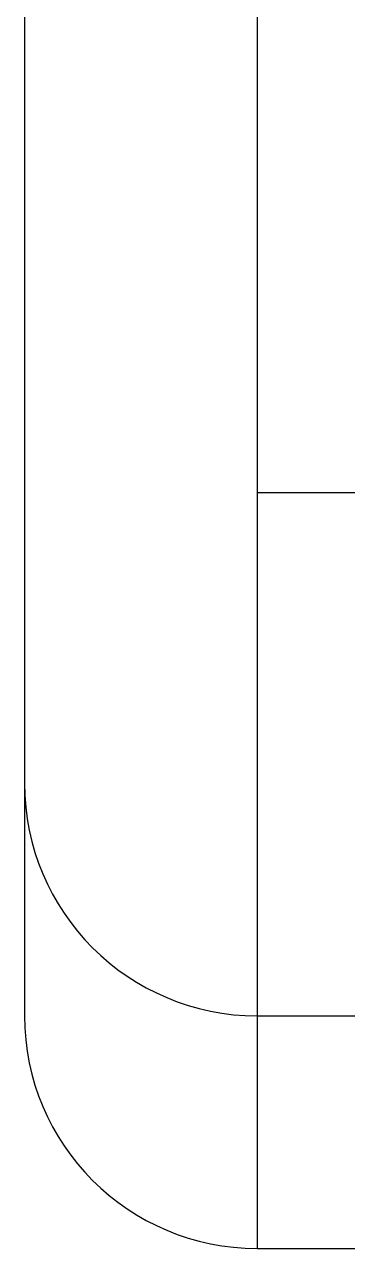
# Model space of a CAD drawing. Extents: x -613 to 599, y 141 to 558.
# Drawn here: x -437.77 to -435, y 338.56 to 349.08 of the extents above; entities that cross this region are included whole.
import ezdxf

# ---------------------------------------------------------------- set-up
doc = ezdxf.new("R2010")
doc.units = 0
doc.linetypes.add('CONTINOUS', pattern=[0])
doc.layers.get('0').update_dxf_attribs({"linetype": 'CONTINUOUS'})

msp = doc.modelspace()

# ---------------------------------------------------------------- linework, layer by layer
at = {"color": 7, "linetype": 'CONTINOUS'}
for p, q in [((-435.773, 398.061), (-435.773, 338.561)), ((-437.773, 396.061), (-437.773, 340.561)), ((-435.773, 345.061), (585.227, 345.061)), ((-435.773, 340.561), (585.227, 340.561)), ((-435.773, 338.561), (-434.773, 338.561))]:
    msp.add_line(p, q, dxfattribs=at)
for centre in [(-435.773, 342.561), (-435.773, 340.561)]:
    msp.add_arc(centre, 2, 180, 270, dxfattribs=at)

doc.saveas('drawing.dxf')
